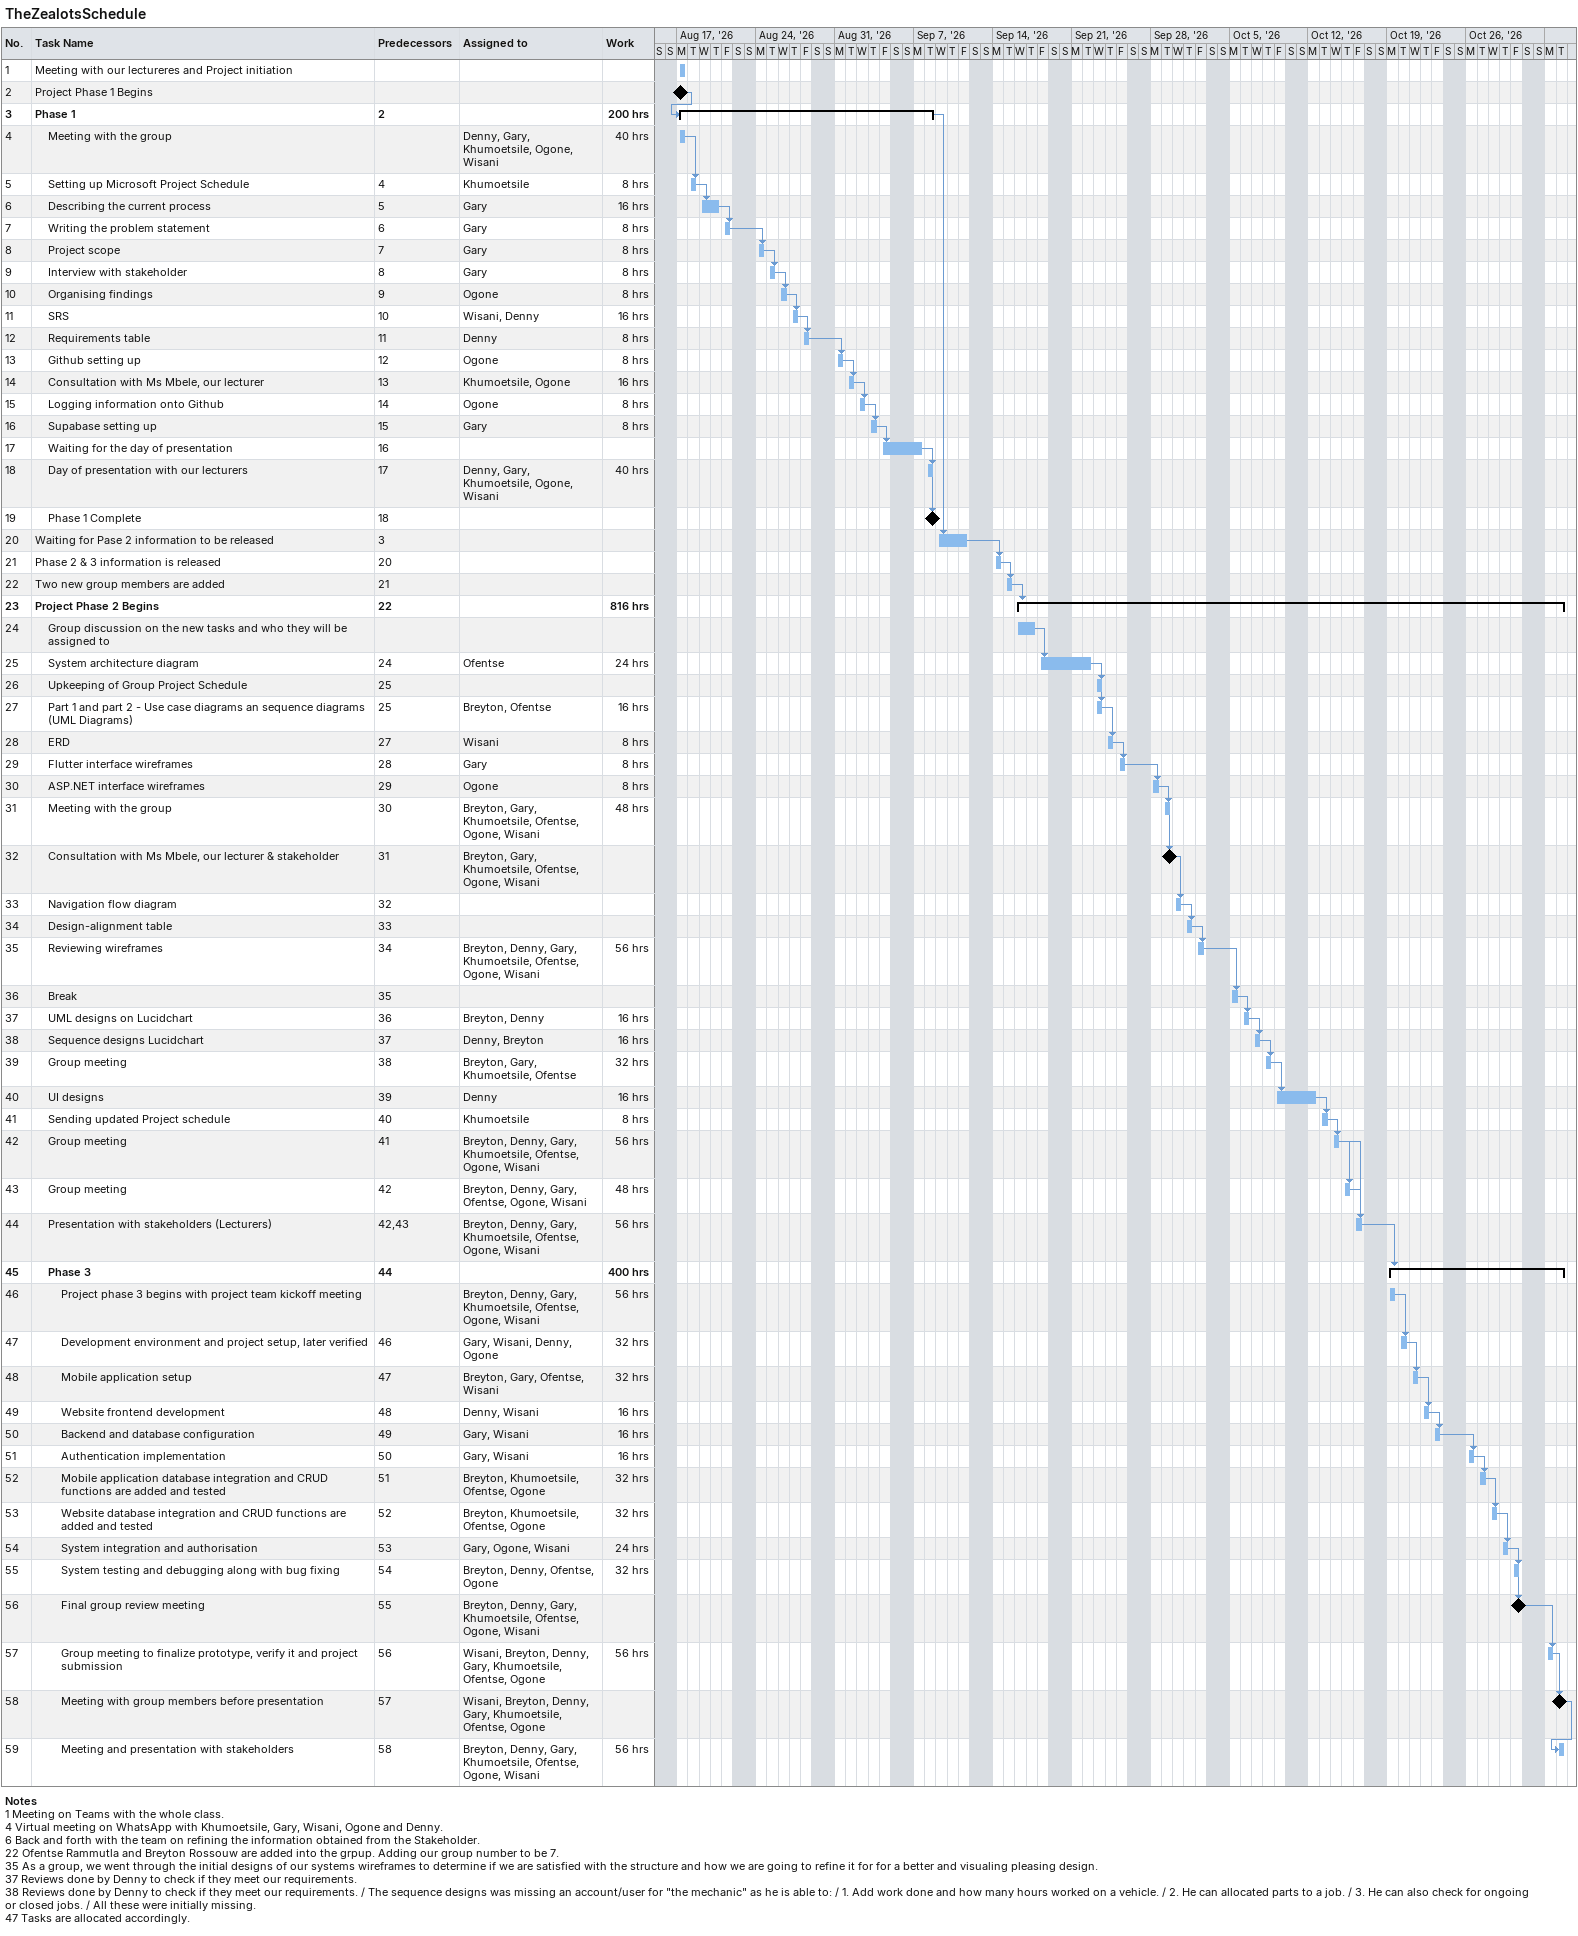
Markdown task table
TheZealotsSchedule

| ID | Level | Task | Start | Finish | Predecessors | Resources | Work (h) |
|---|---|---|---|---|---|---|---|
| 1 | 1 | Meeting with our lectureres and Project initiation | 2026-08-17 | 2026-08-17 |  |  |  |
| 2 | 1 | Project Phase 1 Begins (milestone) | 2026-08-17 | 2026-08-17 |  |  |  |
| 3 | 1 | **Phase 1** | 2026-08-17 | 2026-09-08 | 2 |  | 200 |
| 4 | 2 | Meeting with the group | 2026-08-17 | 2026-08-17 |  | Denny, Gary, Khumoetsile, Ogone, Wisani | 40 |
| 5 | 2 | Setting up Microsoft Project Schedule | 2026-08-18 | 2026-08-18 | 4 | Khumoetsile | 8 |
| 6 | 2 | Describing the current process | 2026-08-19 | 2026-08-20 | 5 | Gary | 16 |
| 7 | 2 | Writing the problem statement | 2026-08-21 | 2026-08-21 | 6 | Gary | 8 |
| 8 | 2 | Project scope | 2026-08-24 | 2026-08-24 | 7 | Gary | 8 |
| 9 | 2 | Interview with stakeholder | 2026-08-25 | 2026-08-25 | 8 | Gary | 8 |
| 10 | 2 | Organising findings | 2026-08-26 | 2026-08-26 | 9 | Ogone | 8 |
| 11 | 2 | SRS | 2026-08-27 | 2026-08-27 | 10 | Wisani, Denny | 16 |
| 12 | 2 | Requirements table | 2026-08-28 | 2026-08-28 | 11 | Denny | 8 |
| 13 | 2 | Github setting up | 2026-08-31 | 2026-08-31 | 12 | Ogone | 8 |
| 14 | 2 | Consultation with Ms Mbele, our lecturer | 2026-09-01 | 2026-09-01 | 13 | Khumoetsile, Ogone | 16 |
| 15 | 2 | Logging information onto Github | 2026-09-02 | 2026-09-02 | 14 | Ogone | 8 |
| 16 | 2 | Supabase setting up | 2026-09-03 | 2026-09-03 | 15 | Gary | 8 |
| 17 | 2 | Waiting for the day of presentation | 2026-09-04 | 2026-09-07 | 16 |  |  |
| 18 | 2 | Day of presentation with our lecturers | 2026-09-08 | 2026-09-08 | 17 | Denny, Gary, Khumoetsile, Ogone, Wisani | 40 |
| 19 | 2 | Phase 1 Complete (milestone) | 2026-09-08 | 2026-09-08 | 18 |  |  |
| 20 | 1 | Waiting for Pase 2 information to be released | 2026-09-09 | 2026-09-11 | 3 |  |  |
| 21 | 1 | Phase 2 & 3 information is released | 2026-09-14 | 2026-09-14 | 20 |  |  |
| 22 | 1 | Two new group members are added | 2026-09-15 | 2026-09-15 | 21 |  |  |
| 23 | 1 | **Project Phase 2 Begins** | 2026-09-16 | 2026-11-03 | 22 |  | 816 |
| 24 | 2 | Group discussion on the new tasks and who they will be assigned to | 2026-09-16 | 2026-09-17 |  |  |  |
| 25 | 2 | System architecture diagram | 2026-09-18 | 2026-09-22 | 24 | Ofentse | 24 |
| 26 | 2 | Upkeeping of Group Project Schedule | 2026-09-23 | 2026-09-23 | 25 |  |  |
| 27 | 2 | Part 1 and part 2 - Use case diagrams an sequence diagrams (UML Diagrams) | 2026-09-23 | 2026-09-23 | 25 | Breyton, Ofentse | 16 |
| 28 | 2 | ERD | 2026-09-24 | 2026-09-24 | 27 | Wisani | 8 |
| 29 | 2 | Flutter interface wireframes | 2026-09-25 | 2026-09-25 | 28 | Gary | 8 |
| 30 | 2 | ASP.NET interface wireframes | 2026-09-28 | 2026-09-28 | 29 | Ogone | 8 |
| 31 | 2 | Meeting with the group | 2026-09-29 | 2026-09-29 | 30 | Breyton, Gary, Khumoetsile, Ofentse, Ogone, Wisani | 48 |
| 32 | 2 | Consultation with Ms Mbele, our lecturer & stakeholder (milestone) | 2026-09-29 | 2026-09-29 | 31 | Breyton, Gary, Khumoetsile, Ofentse, Ogone, Wisani |  |
| 33 | 2 | Navigation flow diagram | 2026-09-30 | 2026-09-30 | 32 |  |  |
| 34 | 2 | Design-alignment table | 2026-10-01 | 2026-10-01 | 33 |  |  |
| 35 | 2 | Reviewing wireframes | 2026-10-02 | 2026-10-02 | 34 | Breyton, Denny, Gary, Khumoetsile, Ofentse, Ogone, Wisani | 56 |
| 36 | 2 | Break | 2026-10-05 | 2026-10-05 | 35 |  |  |
| 37 | 2 | UML designs on Lucidchart | 2026-10-06 | 2026-10-06 | 36 | Breyton, Denny | 16 |
| 38 | 2 | Sequence designs Lucidchart | 2026-10-07 | 2026-10-07 | 37 | Denny, Breyton | 16 |
| 39 | 2 | Group meeting | 2026-10-08 | 2026-10-08 | 38 | Breyton, Gary, Khumoetsile, Ofentse | 32 |
| 40 | 2 | UI designs | 2026-10-09 | 2026-10-12 | 39 | Denny | 16 |
| 41 | 2 | Sending updated Project schedule | 2026-10-13 | 2026-10-13 | 40 | Khumoetsile | 8 |
| 42 | 2 | Group meeting | 2026-10-14 | 2026-10-14 | 41 | Breyton, Denny, Gary, Khumoetsile, Ofentse, Ogone, Wisani | 56 |
| 43 | 2 | Group meeting | 2026-10-15 | 2026-10-15 | 42 | Breyton, Denny, Gary, Ofentse, Ogone, Wisani | 48 |
| 44 | 2 | Presentation with stakeholders (Lecturers) | 2026-10-16 | 2026-10-16 | 42, 43 | Breyton, Denny, Gary, Khumoetsile, Ofentse, Ogone, Wisani | 56 |
| 45 | 2 | **Phase 3** | 2026-10-19 | 2026-11-03 | 44 |  | 400 |
| 46 | 3 | Project phase 3 begins with project team kickoff meeting | 2026-10-19 | 2026-10-19 |  | Breyton, Denny, Gary, Khumoetsile, Ofentse, Ogone, Wisani | 56 |
| 47 | 3 | Development environment and project setup, later verified | 2026-10-20 | 2026-10-20 | 46 | Gary, Wisani, Denny, Ogone | 32 |
| 48 | 3 | Mobile application setup | 2026-10-21 | 2026-10-21 | 47 | Breyton, Gary, Ofentse, Wisani | 32 |
| 49 | 3 | Website frontend development | 2026-10-22 | 2026-10-22 | 48 | Denny, Wisani | 16 |
| 50 | 3 | Backend and database configuration | 2026-10-23 | 2026-10-23 | 49 | Gary, Wisani | 16 |
| 51 | 3 | Authentication implementation | 2026-10-26 | 2026-10-26 | 50 | Gary, Wisani | 16 |
| 52 | 3 | Mobile application database integration and CRUD functions are added and tested | 2026-10-27 | 2026-10-27 | 51 | Breyton, Khumoetsile, Ofentse, Ogone | 32 |
| 53 | 3 | Website database integration and CRUD functions are added and tested | 2026-10-28 | 2026-10-28 | 52 | Breyton, Khumoetsile, Ofentse, Ogone | 32 |
| 54 | 3 | System integration and authorisation | 2026-10-29 | 2026-10-29 | 53 | Gary, Ogone, Wisani | 24 |
| 55 | 3 | System testing and debugging along with bug fixing | 2026-10-30 | 2026-10-30 | 54 | Breyton, Denny, Ofentse, Ogone | 32 |
| 56 | 3 | Final group review meeting (milestone) | 2026-10-30 | 2026-10-30 | 55 | Breyton, Denny, Gary, Khumoetsile, Ofentse, Ogone, Wisani |  |
| 57 | 3 | Group meeting to finalize prototype, verify it and project submission | 2026-11-02 | 2026-11-02 | 56 | Wisani, Breyton, Denny, Gary, Khumoetsile, Ofentse, Ogone | 56 |
| 58 | 3 | Meeting with group members before presentation (milestone) | 2026-11-03 | 2026-11-03 | 57 | Wisani, Breyton, Denny, Gary, Khumoetsile, Ofentse, Ogone |  |
| 59 | 3 | Meeting and presentation with stakeholders | 2026-11-03 | 2026-11-03 | 58 | Breyton, Denny, Gary, Khumoetsile, Ofentse, Ogone, Wisani | 56 |

Notes
- 1: Meeting on Teams with the whole class.
- 4: Virtual meeting on WhatsApp with Khumoetsile, Gary, Wisani, Ogone and Denny.
- 6: Back and forth with the team on refining the information obtained from the Stakeholder.
- 22: Ofentse Rammutla and Breyton Rossouw are added into the grpup. Adding our group number to be 7.
- 35: As a group, we went through the initial designs of our systems wireframes to determine if we are satisfied with the structure and how we are going to refine it for for a better and visualing pleasing design.
- 37: Reviews done by Denny to check if they meet our requirements.
- 38: Reviews done by Denny to check if they meet our requirements. / The sequence designs was missing an account/user for "the mechanic" as he is able to: / 1. Add work done and how many hours worked on a vehicle. / 2. He can allocated parts to a job. / 3. He can also check for ongoing or closed jobs. / All these were initially missing.
- 47: Tasks are allocated accordingly.
